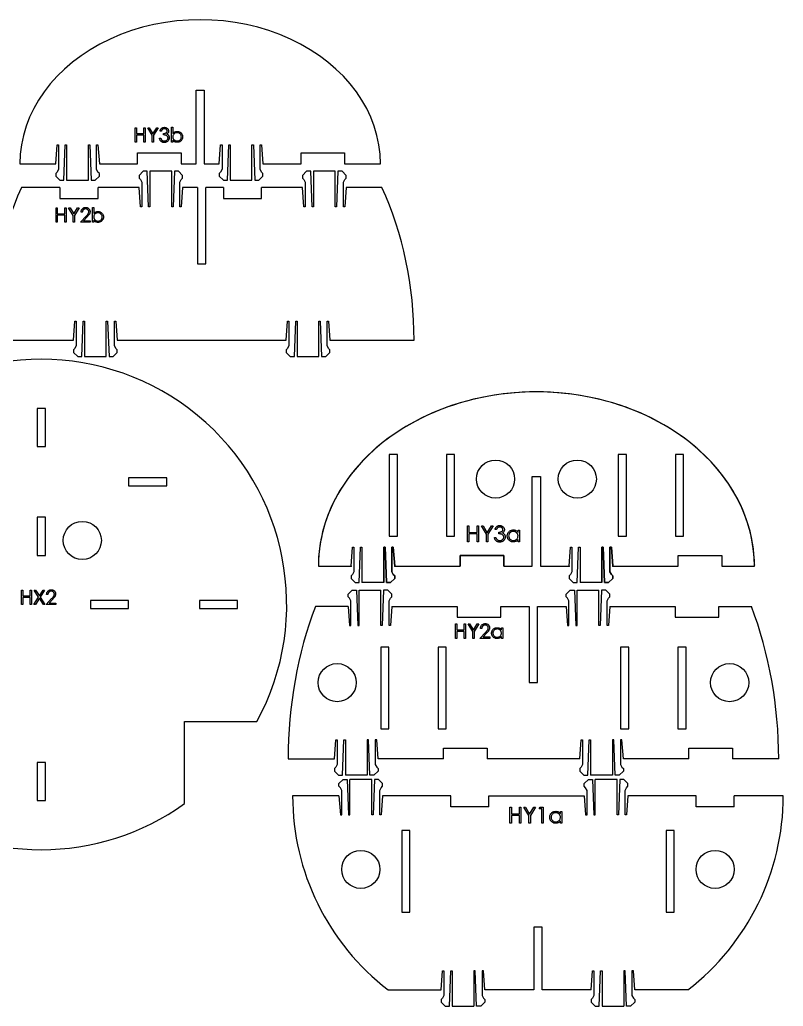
# Model space of a CAD drawing. Header units: millimetres. Extents: x 10 to 559, y -26 to 362.
# Drawn here: x 279.2 to 559.3, y -5.9 to 356.2 of the extents above; entities that cross this region are included whole.
import ezdxf

# ---------------------------------------------------------------- set-up
doc = ezdxf.new("R2010")
doc.units = ezdxf.units.MM
doc.header["$PDSIZE"] = -1
doc.linetypes.add('CENTERX2', pattern=[20.32, 12.7, -2.54, 2.54, -2.54])
doc.layers.add('graveren', color=5, linetype='Continuous')
doc.layers.add('snijden', color=1, linetype='Continuous')

msp = doc.modelspace()

# ---------------------------------------------------------------- linework, layer by layer
at = {"layer": 'graveren', "linetype": 'Continuous', "flags": 128}
for points in [[(321.49, 316.61), (321.96, 316.61), (321.96, 316.61), (321.96, 314.44), (321.96, 314.44), (324.68, 314.44), (324.68, 314.44), (324.68, 316.61), (324.68, 316.61), (325.15, 316.61), (325.15, 316.61), (325.15, 311.32), (325.15, 311.32), (324.68, 311.32), (324.68, 311.32), (324.68, 313.9), (324.68, 313.9), (321.96, 313.9), (321.96, 313.9), (321.96, 311.32), (321.96, 311.32), (321.49, 311.32), (321.49, 311.32), (321.49, 316.61)], [(326.1, 316.61), (326.64, 316.61), (326.64, 316.61), (328.03, 314.34), (328.03, 314.34), (329.42, 316.61), (329.42, 316.61), (329.97, 316.61), (329.97, 316.61), (328.27, 313.84), (328.27, 313.84), (328.27, 311.32), (328.27, 311.32), (327.8, 311.32), (327.8, 311.32), (327.8, 313.84), (327.8, 313.84), (326.1, 316.61)], [(331.12, 315.39), (330.65, 315.39), (330.65, 315.39), (330.69, 315.55), (330.74, 315.7), (330.8, 315.84), (330.86, 315.97), (330.94, 316.09), (331.02, 316.2), (331.12, 316.31), (331.22, 316.4), (331.33, 316.48), (331.44, 316.55), (331.56, 316.61), (331.68, 316.66), (331.81, 316.7), (331.94, 316.73), (332.08, 316.74), (332.22, 316.75), (332.22, 316.75), (332.43, 316.74), (332.63, 316.7), (332.82, 316.64), (333, 316.56), (333.18, 316.46), (333.33, 316.34), (333.46, 316.2), (333.57, 316.05), (333.65, 315.88), (333.72, 315.72), (333.75, 315.55), (333.77, 315.37), (333.77, 315.37), (333.76, 315.21), (333.73, 315.05), (333.68, 314.9), (333.61, 314.76), (333.52, 314.63), (333.42, 314.5), (333.29, 314.39), (333.15, 314.29), (333.15, 314.29), (333.31, 314.2), (333.47, 314.1), (333.6, 313.97), (333.72, 313.83), (333.72, 313.83), (333.8, 313.73), (333.86, 313.62), (333.91, 313.51), (333.96, 313.39), (333.99, 313.27), (334.02, 313.15), (334.03, 313.02), (334.04, 312.89), (334.04, 312.89), (334.02, 312.67), (333.98, 312.46), (333.9, 312.24), (333.8, 312.04), (333.66, 311.85), (333.51, 311.68), (333.34, 311.53), (333.14, 311.41), (332.92, 311.31), (332.7, 311.24), (332.46, 311.2), (332.21, 311.19), (332.21, 311.19), (332.04, 311.19), (331.87, 311.21), (331.72, 311.24), (331.57, 311.29), (331.43, 311.34), (331.29, 311.41), (331.17, 311.49), (331.05, 311.58), (330.94, 311.69), (330.84, 311.8), (330.74, 311.93), (330.66, 312.07), (330.59, 312.22), (330.53, 312.39), (330.48, 312.56), (330.44, 312.75), (330.44, 312.75), (330.92, 312.75), (330.92, 312.75), (330.95, 312.63), (331, 312.51), (331.04, 312.41), (331.09, 312.31), (331.15, 312.22), (331.2, 312.15), (331.27, 312.08), (331.33, 312.02), (331.33, 312.02), (331.42, 311.95), (331.52, 311.89), (331.62, 311.84), (331.73, 311.8), (331.84, 311.77), (331.96, 311.75), (332.08, 311.73), (332.22, 311.73), (332.22, 311.73), (332.36, 311.73), (332.5, 311.75), (332.64, 311.78), (332.76, 311.81), (332.88, 311.86), (332.99, 311.92), (333.1, 311.99), (333.19, 312.06), (333.28, 312.15), (333.35, 312.24), (333.42, 312.33), (333.47, 312.43), (333.51, 312.53), (333.54, 312.63), (333.56, 312.74), (333.56, 312.85), (333.56, 312.85), (333.55, 313), (333.52, 313.14), (333.46, 313.28), (333.38, 313.41), (333.28, 313.53), (333.16, 313.64), (333.03, 313.73), (332.89, 313.8), (332.81, 313.84), (332.71, 313.86), (332.61, 313.89), (332.49, 313.91), (332.37, 313.93), (332.24, 313.95), (332.09, 313.96), (331.93, 313.97), (331.93, 313.97), (331.93, 314.51), (331.93, 314.51), (332.13, 314.52), (332.32, 314.54), (332.49, 314.58), (332.66, 314.64), (332.82, 314.7), (332.95, 314.78), (333.06, 314.86), (333.14, 314.95), (333.21, 315.05), (333.25, 315.16), (333.28, 315.26), (333.29, 315.38), (333.29, 315.38), (333.29, 315.46), (333.27, 315.54), (333.25, 315.62), (333.22, 315.69), (333.17, 315.76), (333.12, 315.83), (333.06, 315.9), (332.99, 315.96), (332.91, 316.02), (332.83, 316.07), (332.74, 316.11), (332.65, 316.15), (332.55, 316.17), (332.45, 316.19), (332.34, 316.2), (332.23, 316.21), (332.23, 316.21), (332.05, 316.2), (331.88, 316.16), (331.72, 316.1), (331.58, 316.02), (331.51, 315.97), (331.45, 315.91), (331.39, 315.85), (331.33, 315.77), (331.27, 315.69), (331.22, 315.6), (331.17, 315.5), (331.12, 315.39)], [(334.85, 311.32), (334.85, 316.75), (334.85, 316.75), (335.33, 316.75), (335.33, 316.75), (335.33, 314.49), (335.33, 314.49), (335.49, 314.67), (335.66, 314.82), (335.85, 314.96), (336.04, 315.07), (336.24, 315.15), (336.45, 315.21), (336.67, 315.25), (336.9, 315.26), (336.9, 315.26), (337.11, 315.25), (337.31, 315.22), (337.5, 315.17), (337.68, 315.11), (337.85, 315.03), (338.02, 314.93), (338.18, 314.81), (338.33, 314.67), (338.47, 314.52), (338.59, 314.36), (338.69, 314.2), (338.77, 314.02), (338.84, 313.84), (338.88, 313.65), (338.91, 313.45), (338.92, 313.25), (338.92, 313.25), (338.91, 313.05), (338.88, 312.85), (338.84, 312.66), (338.77, 312.48), (338.69, 312.31), (338.59, 312.15), (338.46, 311.99), (338.33, 311.84), (338.17, 311.7), (338.01, 311.58), (337.84, 311.48), (337.67, 311.4), (337.48, 311.34), (337.29, 311.29), (337.09, 311.26), (336.89, 311.25), (336.89, 311.25), (336.65, 311.27), (336.43, 311.3), (336.22, 311.36), (336.02, 311.44), (335.83, 311.55), (335.65, 311.68), (335.48, 311.85), (335.33, 312.04), (335.33, 312.04), (335.33, 311.32), (335.33, 311.32), (334.85, 311.32)], [(336.88, 311.73), (337.09, 311.74), (337.29, 311.78), (337.48, 311.84), (337.67, 311.93), (337.84, 312.04), (337.99, 312.17), (338.12, 312.32), (338.23, 312.49), (338.33, 312.67), (338.39, 312.86), (338.43, 313.05), (338.45, 313.25), (338.45, 313.25), (338.43, 313.45), (338.39, 313.64), (338.33, 313.83), (338.23, 314.01), (338.12, 314.19), (337.98, 314.34), (337.83, 314.47), (337.66, 314.58), (337.48, 314.67), (337.29, 314.73), (337.09, 314.77), (336.89, 314.78), (336.89, 314.78), (336.69, 314.77), (336.49, 314.73), (336.29, 314.67), (336.1, 314.58), (335.93, 314.47), (335.77, 314.34), (335.64, 314.2), (335.53, 314.03), (335.44, 313.86), (335.38, 313.67), (335.34, 313.47), (335.33, 313.26), (335.33, 313.26), (335.33, 313.1), (335.35, 312.95), (335.39, 312.8), (335.44, 312.66), (335.5, 312.53), (335.58, 312.4), (335.67, 312.28), (335.78, 312.17), (335.89, 312.07), (336.01, 311.98), (336.14, 311.9), (336.28, 311.84), (336.42, 311.79), (336.57, 311.76), (336.72, 311.74), (336.88, 311.73)], [(292.48, 287.21), (292.95, 287.21), (292.95, 287.21), (292.95, 285.04), (292.95, 285.04), (295.67, 285.04), (295.67, 285.04), (295.67, 287.21), (295.67, 287.21), (296.14, 287.21), (296.14, 287.21), (296.14, 281.92), (296.14, 281.92), (295.67, 281.92), (295.67, 281.92), (295.67, 284.5), (295.67, 284.5), (292.95, 284.5), (292.95, 284.5), (292.95, 281.92), (292.95, 281.92), (292.48, 281.92), (292.48, 281.92), (292.48, 287.21)], [(297.09, 287.21), (297.63, 287.21), (297.63, 287.21), (299.02, 284.94), (299.02, 284.94), (300.41, 287.21), (300.41, 287.21), (300.96, 287.21), (300.96, 287.21), (299.26, 284.43), (299.26, 284.43), (299.26, 281.92), (299.26, 281.92), (298.79, 281.92), (298.79, 281.92), (298.79, 284.43), (298.79, 284.43), (297.09, 287.21)], [(302.11, 285.58), (301.64, 285.58), (301.64, 285.58), (301.65, 285.77), (301.68, 285.95), (301.72, 286.12), (301.77, 286.28), (301.85, 286.44), (301.93, 286.58), (302.03, 286.72), (302.15, 286.85), (302.27, 286.97), (302.41, 287.07), (302.55, 287.15), (302.7, 287.22), (302.85, 287.28), (303.01, 287.31), (303.18, 287.34), (303.36, 287.35), (303.36, 287.35), (303.54, 287.34), (303.7, 287.32), (303.86, 287.28), (304.01, 287.23), (304.15, 287.16), (304.28, 287.08), (304.4, 286.99), (304.52, 286.88), (304.62, 286.76), (304.71, 286.63), (304.79, 286.5), (304.85, 286.37), (304.9, 286.23), (304.93, 286.08), (304.95, 285.93), (304.96, 285.77), (304.96, 285.77), (304.95, 285.55), (304.9, 285.34), (304.84, 285.13), (304.74, 284.93), (304.68, 284.83), (304.6, 284.72), (304.52, 284.6), (304.42, 284.47), (304.3, 284.34), (304.18, 284.19), (304.04, 284.04), (303.89, 283.87), (303.89, 283.87), (302.57, 282.46), (302.57, 282.46), (305.03, 282.46), (305.03, 282.46), (305.03, 281.92), (305.03, 281.92), (301.43, 281.92), (301.43, 281.92), (303.48, 284.11), (303.48, 284.11), (303.63, 284.26), (303.77, 284.41), (303.89, 284.55), (304, 284.67), (304.09, 284.79), (304.18, 284.89), (304.24, 284.99), (304.3, 285.07), (304.38, 285.23), (304.44, 285.39), (304.47, 285.56), (304.49, 285.73), (304.49, 285.73), (304.48, 285.84), (304.46, 285.94), (304.44, 286.04), (304.4, 286.14), (304.35, 286.23), (304.3, 286.32), (304.23, 286.4), (304.15, 286.49), (304.07, 286.56), (303.98, 286.62), (303.88, 286.68), (303.78, 286.72), (303.68, 286.76), (303.57, 286.78), (303.46, 286.8), (303.34, 286.8), (303.34, 286.8), (303.21, 286.8), (303.09, 286.78), (302.98, 286.76), (302.87, 286.72), (302.77, 286.68), (302.67, 286.62), (302.58, 286.56), (302.49, 286.48), (302.41, 286.4), (302.34, 286.31), (302.28, 286.2), (302.23, 286.1), (302.19, 285.98), (302.15, 285.85), (302.13, 285.72), (302.11, 285.58)], [(305.84, 281.92), (305.84, 287.35), (305.84, 287.35), (306.32, 287.35), (306.32, 287.35), (306.32, 285.08), (306.32, 285.08), (306.48, 285.26), (306.65, 285.42), (306.84, 285.55), (307.03, 285.66), (307.23, 285.74), (307.44, 285.8), (307.66, 285.84), (307.89, 285.85), (307.89, 285.85), (308.1, 285.84), (308.3, 285.82), (308.49, 285.77), (308.67, 285.71), (308.84, 285.62), (309.01, 285.52), (309.17, 285.4), (309.32, 285.27), (309.46, 285.12), (309.58, 284.96), (309.68, 284.79), (309.77, 284.62), (309.83, 284.44), (309.88, 284.25), (309.9, 284.05), (309.91, 283.84), (309.91, 283.84), (309.9, 283.64), (309.88, 283.45), (309.83, 283.26), (309.76, 283.08), (309.68, 282.91), (309.58, 282.74), (309.46, 282.58), (309.32, 282.43), (309.16, 282.3), (309, 282.18), (308.83, 282.08), (308.66, 282), (308.48, 281.93), (308.28, 281.89), (308.09, 281.86), (307.88, 281.85), (307.88, 281.85), (307.64, 281.86), (307.42, 281.9), (307.21, 281.96), (307.01, 282.04), (306.82, 282.15), (306.64, 282.28), (306.47, 282.44), (306.32, 282.63), (306.32, 282.63), (306.32, 281.92), (306.32, 281.92), (305.84, 281.92)], [(307.88, 282.32), (308.08, 282.34), (308.28, 282.37), (308.47, 282.44), (308.66, 282.52), (308.83, 282.63), (308.98, 282.76), (309.11, 282.91), (309.23, 283.08), (309.32, 283.27), (309.38, 283.45), (309.42, 283.65), (309.44, 283.84), (309.44, 283.84), (309.42, 284.04), (309.38, 284.24), (309.32, 284.42), (309.22, 284.61), (309.11, 284.78), (308.97, 284.93), (308.82, 285.06), (308.65, 285.18), (308.47, 285.26), (308.28, 285.33), (308.08, 285.37), (307.88, 285.38), (307.88, 285.38), (307.68, 285.37), (307.48, 285.33), (307.28, 285.26), (307.09, 285.18), (306.92, 285.07), (306.76, 284.94), (306.63, 284.79), (306.52, 284.63), (306.43, 284.45), (306.37, 284.27), (306.33, 284.07), (306.32, 283.86), (306.32, 283.86), (306.32, 283.7), (306.35, 283.54), (306.38, 283.4), (306.43, 283.26), (306.49, 283.12), (306.57, 283), (306.66, 282.88), (306.77, 282.76), (306.88, 282.66), (307, 282.57), (307.13, 282.5), (307.27, 282.44), (307.41, 282.39), (307.56, 282.35), (307.71, 282.33), (307.88, 282.32)], [(443.47, 170.45), (443.99, 170.45), (443.99, 170.45), (443.99, 168.06), (443.99, 168.06), (446.98, 168.06), (446.98, 168.06), (446.98, 170.45), (446.98, 170.45), (447.5, 170.45), (447.5, 170.45), (447.5, 164.63), (447.5, 164.63), (446.98, 164.63), (446.98, 164.63), (446.98, 167.47), (446.98, 167.47), (443.99, 167.47), (443.99, 167.47), (443.99, 164.63), (443.99, 164.63), (443.47, 164.63), (443.47, 164.63), (443.47, 170.45)], [(448.54, 170.45), (449.14, 170.45), (449.14, 170.45), (450.67, 167.95), (450.67, 167.95), (452.2, 170.45), (452.2, 170.45), (452.8, 170.45), (452.8, 170.45), (450.93, 167.4), (450.93, 167.4), (450.93, 164.63), (450.93, 164.63), (450.41, 164.63), (450.41, 164.63), (450.41, 167.4), (450.41, 167.4), (448.54, 170.45)], [(454.07, 169.11), (453.54, 169.11), (453.54, 169.11), (453.59, 169.28), (453.64, 169.45), (453.71, 169.6), (453.78, 169.74), (453.87, 169.88), (453.96, 170), (454.06, 170.11), (454.17, 170.21), (454.29, 170.31), (454.42, 170.38), (454.55, 170.45), (454.68, 170.5), (454.82, 170.55), (454.97, 170.58), (455.12, 170.6), (455.28, 170.6), (455.28, 170.6), (455.5, 170.59), (455.72, 170.55), (455.93, 170.48), (456.14, 170.39), (456.33, 170.28), (456.49, 170.15), (456.64, 170), (456.76, 169.83), (456.85, 169.65), (456.92, 169.47), (456.96, 169.28), (456.98, 169.09), (456.98, 169.09), (456.97, 168.91), (456.93, 168.73), (456.88, 168.57), (456.81, 168.41), (456.71, 168.27), (456.59, 168.13), (456.46, 168.01), (456.3, 167.89), (456.3, 167.89), (456.48, 167.8), (456.65, 167.68), (456.79, 167.55), (456.93, 167.4), (456.93, 167.4), (457.01, 167.28), (457.08, 167.16), (457.14, 167.03), (457.19, 166.91), (457.23, 166.77), (457.25, 166.64), (457.27, 166.5), (457.27, 166.36), (457.27, 166.36), (457.26, 166.12), (457.21, 165.88), (457.12, 165.65), (457.01, 165.42), (456.86, 165.21), (456.7, 165.02), (456.5, 164.86), (456.29, 164.73), (456.05, 164.62), (455.8, 164.54), (455.54, 164.5), (455.26, 164.48), (455.26, 164.48), (455.07, 164.49), (454.89, 164.51), (454.72, 164.54), (454.56, 164.59), (454.4, 164.65), (454.26, 164.73), (454.12, 164.82), (453.99, 164.92), (453.86, 165.03), (453.75, 165.16), (453.65, 165.3), (453.56, 165.46), (453.49, 165.62), (453.42, 165.8), (453.36, 165.99), (453.32, 166.2), (453.32, 166.2), (453.84, 166.2), (453.84, 166.2), (453.88, 166.06), (453.93, 165.94), (453.98, 165.82), (454.03, 165.72), (454.09, 165.62), (454.16, 165.54), (454.23, 165.46), (454.3, 165.39), (454.3, 165.39), (454.4, 165.32), (454.5, 165.26), (454.61, 165.2), (454.73, 165.16), (454.86, 165.12), (454.99, 165.1), (455.13, 165.08), (455.27, 165.08), (455.27, 165.08), (455.43, 165.09), (455.59, 165.1), (455.74, 165.13), (455.87, 165.17), (456, 165.22), (456.13, 165.29), (456.24, 165.36), (456.34, 165.45), (456.44, 165.54), (456.52, 165.64), (456.59, 165.74), (456.65, 165.85), (456.69, 165.96), (456.73, 166.07), (456.75, 166.19), (456.75, 166.31), (456.75, 166.31), (456.74, 166.47), (456.7, 166.63), (456.64, 166.78), (456.55, 166.93), (456.44, 167.06), (456.31, 167.18), (456.17, 167.28), (456.01, 167.36), (455.92, 167.4), (455.82, 167.43), (455.7, 167.45), (455.58, 167.48), (455.44, 167.5), (455.29, 167.52), (455.13, 167.53), (454.96, 167.54), (454.96, 167.54), (454.96, 168.14), (454.96, 168.14), (455.18, 168.15), (455.38, 168.17), (455.58, 168.22), (455.76, 168.28), (455.93, 168.35), (456.08, 168.43), (456.19, 168.52), (456.29, 168.63), (456.36, 168.74), (456.41, 168.85), (456.44, 168.97), (456.45, 169.09), (456.45, 169.09), (456.45, 169.18), (456.43, 169.27), (456.41, 169.36), (456.37, 169.44), (456.32, 169.52), (456.27, 169.59), (456.2, 169.66), (456.12, 169.73), (456.04, 169.8), (455.94, 169.85), (455.85, 169.9), (455.75, 169.94), (455.64, 169.97), (455.53, 169.99), (455.41, 170), (455.28, 170), (455.28, 170), (455.08, 169.99), (454.9, 169.95), (454.73, 169.89), (454.57, 169.8), (454.5, 169.74), (454.43, 169.68), (454.36, 169.61), (454.3, 169.53), (454.23, 169.43), (454.17, 169.34), (454.12, 169.23), (454.07, 169.11)], [(462.5, 168.89), (462.5, 164.63), (462.5, 164.63), (461.98, 164.63), (461.98, 164.63), (461.98, 165.37), (461.98, 165.37), (461.79, 165.17), (461.6, 165), (461.4, 164.86), (461.19, 164.75), (460.97, 164.67), (460.74, 164.61), (460.49, 164.57), (460.24, 164.56), (460.24, 164.56), (460.01, 164.57), (459.8, 164.6), (459.59, 164.65), (459.39, 164.72), (459.2, 164.81), (459.01, 164.92), (458.84, 165.05), (458.67, 165.2), (458.52, 165.37), (458.39, 165.54), (458.27, 165.72), (458.18, 165.92), (458.11, 166.12), (458.06, 166.33), (458.03, 166.54), (458.02, 166.77), (458.02, 166.77), (458.03, 166.99), (458.06, 167.21), (458.11, 167.41), (458.18, 167.61), (458.28, 167.8), (458.39, 167.98), (458.52, 168.15), (458.68, 168.32), (458.84, 168.47), (459.02, 168.6), (459.21, 168.71), (459.4, 168.8), (459.6, 168.87), (459.81, 168.92), (460.03, 168.95), (460.25, 168.96), (460.25, 168.96), (460.51, 168.95), (460.76, 168.91), (461, 168.84), (461.22, 168.75), (461.43, 168.64), (461.62, 168.49), (461.81, 168.31), (461.98, 168.1), (461.98, 168.1), (461.98, 168.89), (461.98, 168.89), (462.5, 168.89)], [(460.26, 168.44), (460.03, 168.42), (459.81, 168.38), (459.6, 168.31), (459.4, 168.22), (459.22, 168.1), (459.05, 167.95), (458.9, 167.79), (458.77, 167.6), (458.67, 167.4), (458.6, 167.19), (458.56, 166.98), (458.54, 166.76), (458.54, 166.76), (458.56, 166.55), (458.6, 166.34), (458.67, 166.13), (458.78, 165.92), (458.91, 165.74), (459.05, 165.57), (459.22, 165.42), (459.41, 165.3), (459.61, 165.2), (459.82, 165.14), (460.03, 165.09), (460.26, 165.08), (460.26, 165.08), (460.48, 165.09), (460.7, 165.13), (460.92, 165.2), (461.12, 165.3), (461.32, 165.42), (461.49, 165.56), (461.63, 165.72), (461.75, 165.9), (461.85, 166.09), (461.92, 166.3), (461.96, 166.52), (461.98, 166.75), (461.98, 166.75), (461.97, 166.93), (461.94, 167.09), (461.91, 167.26), (461.85, 167.41), (461.78, 167.56), (461.7, 167.7), (461.6, 167.83), (461.48, 167.95), (461.35, 168.07), (461.22, 168.17), (461.08, 168.25), (460.93, 168.32), (460.77, 168.37), (460.61, 168.41), (460.44, 168.43), (460.26, 168.44)], [(279.79, 146.88), (280.26, 146.88), (280.26, 146.88), (280.26, 144.71), (280.26, 144.71), (282.98, 144.71), (282.98, 144.71), (282.98, 146.88), (282.98, 146.88), (283.45, 146.88), (283.45, 146.88), (283.45, 141.59), (283.45, 141.59), (282.98, 141.59), (282.98, 141.59), (282.98, 144.16), (282.98, 144.16), (280.26, 144.16), (280.26, 144.16), (280.26, 141.59), (280.26, 141.59), (279.79, 141.59), (279.79, 141.59), (279.79, 146.88)], [(284.44, 146.88), (284.98, 146.88), (284.98, 146.88), (286.37, 144.71), (286.37, 144.71), (287.75, 146.88), (287.75, 146.88), (288.3, 146.88), (288.3, 146.88), (286.64, 144.29), (286.64, 144.29), (288.37, 141.59), (288.37, 141.59), (287.82, 141.59), (287.82, 141.59), (286.37, 143.86), (286.37, 143.86), (284.92, 141.59), (284.92, 141.59), (284.37, 141.59), (284.37, 141.59), (286.1, 144.29), (286.1, 144.29), (284.44, 146.88)], [(289.49, 145.25), (289.01, 145.25), (289.01, 145.25), (289.03, 145.44), (289.06, 145.62), (289.1, 145.79), (289.15, 145.95), (289.22, 146.11), (289.31, 146.25), (289.41, 146.39), (289.53, 146.52), (289.65, 146.63), (289.79, 146.74), (289.93, 146.82), (290.08, 146.89), (290.23, 146.94), (290.39, 146.98), (290.56, 147.01), (290.74, 147.01), (290.74, 147.01), (290.91, 147.01), (291.08, 146.98), (291.24, 146.95), (291.39, 146.9), (291.53, 146.83), (291.66, 146.75), (291.78, 146.66), (291.9, 146.55), (292, 146.43), (292.09, 146.3), (292.17, 146.17), (292.23, 146.04), (292.28, 145.89), (292.31, 145.75), (292.33, 145.6), (292.34, 145.44), (292.34, 145.44), (292.33, 145.22), (292.28, 145.01), (292.22, 144.8), (292.12, 144.6), (292.06, 144.5), (291.98, 144.39), (291.9, 144.27), (291.8, 144.14), (291.68, 144), (291.56, 143.86), (291.42, 143.71), (291.27, 143.54), (291.27, 143.54), (289.94, 142.13), (289.94, 142.13), (292.41, 142.13), (292.41, 142.13), (292.41, 141.59), (292.41, 141.59), (288.81, 141.59), (288.81, 141.59), (290.86, 143.78), (290.86, 143.78), (291.01, 143.93), (291.15, 144.08), (291.27, 144.22), (291.38, 144.34), (291.47, 144.46), (291.55, 144.56), (291.62, 144.65), (291.68, 144.74), (291.76, 144.9), (291.82, 145.06), (291.85, 145.23), (291.86, 145.4), (291.86, 145.4), (291.86, 145.51), (291.84, 145.61), (291.82, 145.71), (291.78, 145.81), (291.73, 145.9), (291.68, 145.99), (291.61, 146.07), (291.53, 146.15), (291.45, 146.23), (291.36, 146.29), (291.26, 146.35), (291.16, 146.39), (291.06, 146.43), (290.95, 146.45), (290.83, 146.47), (290.72, 146.47), (290.72, 146.47), (290.59, 146.47), (290.47, 146.45), (290.36, 146.43), (290.25, 146.39), (290.15, 146.35), (290.05, 146.29), (289.96, 146.23), (289.87, 146.15), (289.79, 146.07), (289.72, 145.97), (289.66, 145.87), (289.61, 145.77), (289.57, 145.65), (289.53, 145.52), (289.51, 145.39), (289.49, 145.25)], [(439.06, 134.44), (439.53, 134.44), (439.53, 134.44), (439.53, 132.27), (439.53, 132.27), (442.25, 132.27), (442.25, 132.27), (442.25, 134.44), (442.25, 134.44), (442.72, 134.44), (442.72, 134.44), (442.72, 129.14), (442.72, 129.14), (442.25, 129.14), (442.25, 129.14), (442.25, 131.72), (442.25, 131.72), (439.53, 131.72), (439.53, 131.72), (439.53, 129.14), (439.53, 129.14), (439.06, 129.14), (439.06, 129.14), (439.06, 134.44)], [(443.67, 134.44), (444.21, 134.44), (444.21, 134.44), (445.6, 132.16), (445.6, 132.16), (446.99, 134.44), (446.99, 134.44), (447.54, 134.44), (447.54, 134.44), (445.84, 131.66), (445.84, 131.66), (445.84, 129.14), (445.84, 129.14), (445.37, 129.14), (445.37, 129.14), (445.37, 131.66), (445.37, 131.66), (443.67, 134.44)], [(448.69, 132.81), (448.22, 132.81), (448.22, 132.81), (448.23, 133), (448.26, 133.18), (448.3, 133.35), (448.35, 133.51), (448.43, 133.66), (448.51, 133.81), (448.61, 133.95), (448.73, 134.08), (448.85, 134.19), (448.99, 134.29), (449.13, 134.38), (449.28, 134.45), (449.43, 134.5), (449.59, 134.54), (449.76, 134.56), (449.94, 134.57), (449.94, 134.57), (450.11, 134.56), (450.28, 134.54), (450.44, 134.51), (450.59, 134.46), (450.73, 134.39), (450.86, 134.31), (450.98, 134.21), (451.1, 134.1), (451.2, 133.98), (451.29, 133.86), (451.37, 133.73), (451.43, 133.59), (451.48, 133.45), (451.51, 133.31), (451.53, 133.16), (451.54, 133), (451.54, 133), (451.53, 132.78), (451.48, 132.57), (451.42, 132.36), (451.32, 132.16), (451.26, 132.06), (451.18, 131.95), (451.1, 131.83), (451, 131.7), (450.88, 131.56), (450.76, 131.42), (450.62, 131.26), (450.47, 131.1), (450.47, 131.1), (449.14, 129.69), (449.14, 129.69), (451.61, 129.69), (451.61, 129.69), (451.61, 129.14), (451.61, 129.14), (448.01, 129.14), (448.01, 129.14), (450.06, 131.33), (450.06, 131.33), (450.21, 131.49), (450.35, 131.64), (450.47, 131.77), (450.58, 131.9), (450.67, 132.01), (450.76, 132.12), (450.82, 132.21), (450.88, 132.3), (450.96, 132.46), (451.02, 132.62), (451.05, 132.78), (451.06, 132.96), (451.06, 132.96), (451.06, 133.06), (451.04, 133.17), (451.02, 133.27), (450.98, 133.36), (450.93, 133.46), (450.88, 133.55), (450.81, 133.63), (450.73, 133.71), (450.65, 133.79), (450.56, 133.85), (450.46, 133.91), (450.36, 133.95), (450.26, 133.98), (450.15, 134.01), (450.04, 134.02), (449.92, 134.03), (449.92, 134.03), (449.79, 134.02), (449.67, 134.01), (449.56, 133.98), (449.45, 133.95), (449.35, 133.9), (449.25, 133.85), (449.16, 133.78), (449.07, 133.71), (448.99, 133.62), (448.92, 133.53), (448.86, 133.43), (448.81, 133.32), (448.77, 133.21), (448.73, 133.08), (448.71, 132.95), (448.69, 132.81)], [(456.36, 133.01), (456.36, 129.14), (456.36, 129.14), (455.88, 129.14), (455.88, 129.14), (455.88, 129.81), (455.88, 129.81), (455.72, 129.64), (455.54, 129.48), (455.36, 129.36), (455.17, 129.25), (454.96, 129.18), (454.75, 129.12), (454.53, 129.09), (454.3, 129.08), (454.3, 129.08), (454.1, 129.09), (453.9, 129.11), (453.71, 129.16), (453.53, 129.22), (453.35, 129.31), (453.19, 129.41), (453.03, 129.53), (452.88, 129.66), (452.74, 129.81), (452.62, 129.97), (452.52, 130.14), (452.43, 130.31), (452.37, 130.5), (452.32, 130.69), (452.3, 130.88), (452.29, 131.09), (452.29, 131.09), (452.3, 131.29), (452.32, 131.49), (452.37, 131.67), (452.44, 131.85), (452.52, 132.02), (452.62, 132.19), (452.74, 132.35), (452.88, 132.5), (453.03, 132.63), (453.2, 132.75), (453.36, 132.85), (453.54, 132.93), (453.72, 133), (453.91, 133.04), (454.11, 133.07), (454.32, 133.08), (454.32, 133.08), (454.55, 133.07), (454.78, 133.03), (454.99, 132.97), (455.19, 132.89), (455.38, 132.78), (455.56, 132.65), (455.73, 132.49), (455.88, 132.3), (455.88, 132.3), (455.88, 133.01), (455.88, 133.01), (456.36, 133.01)], [(454.32, 132.6), (454.12, 132.59), (453.92, 132.55), (453.73, 132.49), (453.54, 132.41), (453.37, 132.3), (453.22, 132.17), (453.09, 132.02), (452.97, 131.85), (452.88, 131.66), (452.81, 131.47), (452.77, 131.28), (452.76, 131.08), (452.76, 131.08), (452.77, 130.89), (452.81, 130.69), (452.88, 130.5), (452.97, 130.32), (453.09, 130.15), (453.22, 130), (453.38, 129.87), (453.55, 129.75), (453.73, 129.67), (453.92, 129.6), (454.12, 129.56), (454.32, 129.55), (454.32, 129.55), (454.52, 129.56), (454.72, 129.6), (454.92, 129.66), (455.11, 129.75), (455.28, 129.86), (455.44, 129.99), (455.57, 130.13), (455.68, 130.3), (455.77, 130.47), (455.83, 130.66), (455.87, 130.86), (455.88, 131.07), (455.88, 131.07), (455.87, 131.23), (455.85, 131.38), (455.82, 131.53), (455.77, 131.67), (455.71, 131.8), (455.63, 131.93), (455.54, 132.05), (455.43, 132.16), (455.32, 132.27), (455.19, 132.36), (455.06, 132.43), (454.93, 132.49), (454.79, 132.54), (454.64, 132.58), (454.48, 132.6), (454.32, 132.6)], [(459.03, 67.16), (459.56, 67.16), (459.56, 67.16), (459.56, 64.77), (459.56, 64.77), (462.54, 64.77), (462.54, 64.77), (462.54, 67.16), (462.54, 67.16), (463.06, 67.16), (463.06, 67.16), (463.06, 61.34), (463.06, 61.34), (462.54, 61.34), (462.54, 61.34), (462.54, 64.18), (462.54, 64.18), (459.56, 64.18), (459.56, 64.18), (459.56, 61.34), (459.56, 61.34), (459.03, 61.34), (459.03, 61.34), (459.03, 67.16)], [(464.11, 67.16), (464.71, 67.16), (464.71, 67.16), (466.24, 64.66), (466.24, 64.66), (467.76, 67.16), (467.76, 67.16), (468.36, 67.16), (468.36, 67.16), (466.5, 64.11), (466.5, 64.11), (466.5, 61.34), (466.5, 61.34), (465.97, 61.34), (465.97, 61.34), (465.97, 64.11), (465.97, 64.11), (464.11, 67.16)], [(470.12, 67.16), (471.2, 67.16), (471.2, 67.16), (471.2, 61.34), (471.2, 61.34), (470.67, 61.34), (470.67, 61.34), (470.67, 66.56), (470.67, 66.56), (469.78, 66.56), (469.78, 66.56), (470.12, 67.16)], [(478.06, 65.59), (478.06, 61.34), (478.06, 61.34), (477.54, 61.34), (477.54, 61.34), (477.54, 62.08), (477.54, 62.08), (477.36, 61.88), (477.17, 61.71), (476.97, 61.57), (476.75, 61.46), (476.53, 61.38), (476.3, 61.32), (476.06, 61.28), (475.8, 61.27), (475.8, 61.27), (475.58, 61.28), (475.36, 61.31), (475.15, 61.36), (474.95, 61.43), (474.76, 61.52), (474.58, 61.63), (474.4, 61.76), (474.23, 61.91), (474.08, 62.08), (473.95, 62.25), (473.84, 62.43), (473.75, 62.63), (473.68, 62.83), (473.63, 63.04), (473.6, 63.25), (473.59, 63.48), (473.59, 63.48), (473.6, 63.7), (473.63, 63.92), (473.68, 64.12), (473.75, 64.32), (473.84, 64.51), (473.95, 64.69), (474.09, 64.86), (474.24, 65.03), (474.41, 65.18), (474.59, 65.31), (474.77, 65.42), (474.96, 65.51), (475.17, 65.58), (475.38, 65.63), (475.59, 65.66), (475.82, 65.67), (475.82, 65.67), (476.08, 65.66), (476.33, 65.62), (476.56, 65.55), (476.78, 65.46), (476.99, 65.34), (477.19, 65.2), (477.37, 65.02), (477.54, 64.81), (477.54, 64.81), (477.54, 65.59), (477.54, 65.59), (478.06, 65.59)], [(475.83, 65.15), (475.6, 65.13), (475.38, 65.09), (475.17, 65.02), (474.97, 64.93), (474.78, 64.81), (474.61, 64.66), (474.47, 64.5), (474.34, 64.31), (474.24, 64.11), (474.17, 63.9), (474.12, 63.69), (474.11, 63.47), (474.11, 63.47), (474.12, 63.26), (474.17, 63.04), (474.24, 62.84), (474.34, 62.63), (474.47, 62.45), (474.62, 62.28), (474.79, 62.13), (474.97, 62.01), (475.17, 61.91), (475.38, 61.84), (475.6, 61.8), (475.82, 61.79), (475.82, 61.79), (476.05, 61.8), (476.27, 61.84), (476.48, 61.91), (476.69, 62.01), (476.88, 62.13), (477.05, 62.27), (477.2, 62.43), (477.32, 62.61), (477.42, 62.8), (477.49, 63.01), (477.53, 63.23), (477.54, 63.46), (477.54, 63.46), (477.53, 63.63), (477.51, 63.8), (477.47, 63.97), (477.42, 64.12), (477.35, 64.27), (477.26, 64.41), (477.16, 64.54), (477.04, 64.66), (476.92, 64.78), (476.78, 64.88), (476.64, 64.96), (476.49, 65.03), (476.34, 65.08), (476.17, 65.12), (476, 65.14), (475.83, 65.15)]]:
    msp.add_lwpolyline(points, dxfattribs=at)
at = {"layer": 'snijden', "linetype": 'Continuous', "lineweight": 25}
for p, q in [((343.87, 330.34), (346.87, 330.34)), ((343.87, 303.34), (343.87, 330.34)), ((346.87, 330.34), (346.87, 303.34)), ((292.37, 303.34), (292.87, 310.34)), ((292.87, 310.34), (293.37, 310.34)), ((293.37, 310.34), (293.37, 301.34)), ((295.37, 297.34), (295.87, 310.34)), ((295.87, 310.34), (296.37, 310.34)), ((296.37, 310.34), (296.37, 297.34)), ((304.37, 310.34), (304.87, 310.34)), ((304.37, 297.34), (304.37, 310.34)), ((304.87, 310.34), (305.37, 297.34)), ((307.37, 310.34), (307.87, 310.34)), ((307.37, 301.34), (307.37, 310.34)), ((307.87, 310.34), (308.37, 303.34)), ((352.37, 303.34), (352.87, 310.34)), ((352.87, 310.34), (353.37, 310.34)), ((353.37, 310.34), (353.37, 301.34)), ((355.37, 297.34), (355.87, 310.34)), ((355.87, 310.34), (356.37, 310.34)), ((356.37, 310.34), (356.37, 297.34)), ((364.37, 310.34), (364.87, 310.34)), ((364.37, 297.34), (364.37, 310.34)), ((364.87, 310.34), (365.37, 297.34)), ((367.37, 310.34), (367.87, 310.34)), ((367.37, 301.34), (367.37, 310.34)), ((367.87, 310.34), (368.37, 303.34)), ((322.37, 307.34), (338.37, 307.34)), ((322.37, 303.34), (322.37, 307.34)), ((338.37, 307.34), (338.37, 303.34)), ((382.37, 307.34), (398.37, 307.34)), ((382.37, 303.34), (382.37, 307.34)), ((398.37, 307.34), (398.37, 303.34)), ((279.22, 303.34), (292.37, 303.34)), ((293.37, 301.34), (292.87, 300.34)), ((307.87, 300.34), (307.37, 301.34)), ((308.37, 303.34), (322.37, 303.34)), ((324.42, 300.61), (322.92, 299.11)), ((325.92, 300.61), (324.42, 300.61)), ((326.42, 287.61), (325.92, 300.61)), ((326.92, 300.61), (326.92, 287.61)), ((334.92, 300.61), (326.92, 300.61)), ((334.92, 287.61), (334.92, 300.61)), ((335.92, 300.61), (335.42, 287.61)), ((337.42, 300.61), (335.92, 300.61)), ((338.92, 299.11), (337.42, 300.61)), ((338.37, 303.34), (343.87, 303.34)), ((346.87, 303.34), (352.37, 303.34)), ((353.37, 301.34), (352.87, 300.34)), ((367.87, 300.34), (367.37, 301.34)), ((368.37, 303.34), (382.37, 303.34)), ((384.42, 300.61), (382.92, 299.11)), ((385.92, 300.61), (384.42, 300.61)), ((386.42, 287.61), (385.92, 300.61)), ((386.92, 300.61), (386.92, 287.61)), ((394.92, 300.61), (386.92, 300.61)), ((394.92, 287.61), (394.92, 300.61)), ((395.92, 300.61), (395.42, 287.61)), ((397.42, 300.61), (395.92, 300.61)), ((398.92, 299.11), (397.42, 300.61)), ((398.37, 303.34), (411.52, 303.34)), ((292.87, 300.34), (292.37, 299.84)), ((292.37, 299.84), (292.37, 298.84)), ((292.37, 298.84), (293.87, 297.34)), ((293.87, 297.34), (295.37, 297.34)), ((296.37, 297.34), (304.37, 297.34)), ((305.37, 297.34), (306.87, 297.34)), ((306.87, 297.34), (308.37, 298.84)), ((308.37, 299.84), (307.87, 300.34)), ((308.37, 298.84), (308.37, 299.84)), ((322.92, 299.11), (322.92, 298.11)), ((322.92, 298.11), (323.42, 297.61)), ((323.42, 297.61), (323.92, 296.61)), ((337.92, 296.61), (338.42, 297.61)), ((338.42, 297.61), (338.92, 298.11)), ((338.92, 298.11), (338.92, 299.11)), ((352.87, 300.34), (352.37, 299.84)), ((352.37, 299.84), (352.37, 298.84)), ((352.37, 298.84), (353.87, 297.34)), ((353.87, 297.34), (355.37, 297.34)), ((356.37, 297.34), (364.37, 297.34)), ((365.37, 297.34), (366.87, 297.34)), ((366.87, 297.34), (368.37, 298.84)), ((368.37, 299.84), (367.87, 300.34)), ((368.37, 298.84), (368.37, 299.84)), ((382.92, 299.11), (382.92, 298.11)), ((382.92, 298.11), (383.42, 297.61)), ((383.42, 297.61), (383.92, 296.61)), ((397.92, 296.61), (398.42, 297.61)), ((398.42, 297.61), (398.92, 298.11)), ((398.92, 298.11), (398.92, 299.11)), ((293.92, 294.61), (279.77, 294.61)), ((293.92, 294.61), (293.92, 290.61)), ((307.92, 290.61), (307.92, 294.61)), ((322.92, 294.61), (307.92, 294.61)), ((323.42, 287.61), (322.92, 294.61)), ((323.92, 296.61), (323.92, 287.61)), ((337.92, 287.61), (337.92, 296.61)), ((338.92, 294.61), (338.42, 287.61)), ((344.42, 294.61), (338.92, 294.61)), ((344.42, 294.61), (344.42, 266.61)), ((347.42, 266.61), (347.42, 294.61)), ((353.92, 294.61), (347.42, 294.61)), ((353.92, 294.61), (353.92, 290.61)), ((367.92, 290.61), (367.92, 294.61)), ((382.92, 294.61), (367.92, 294.61)), ((383.42, 287.61), (382.92, 294.61)), ((383.92, 296.61), (383.92, 287.61)), ((397.92, 287.61), (397.92, 296.61)), ((398.92, 294.61), (398.42, 287.61)), ((412.06, 294.61), (398.92, 294.61)), ((293.92, 290.61), (307.92, 290.61)), ((353.92, 290.61), (367.92, 290.61)), ((323.92, 287.61), (323.42, 287.61)), ((326.92, 287.61), (326.42, 287.61)), ((335.42, 287.61), (334.92, 287.61)), ((338.42, 287.61), (337.92, 287.61)), ((383.92, 287.61), (383.42, 287.61)), ((386.92, 287.61), (386.42, 287.61)), ((395.42, 287.61), (394.92, 287.61)), ((398.42, 287.61), (397.92, 287.61)), ((344.42, 266.61), (347.42, 266.61)), ((298.92, 238.61), (299.42, 245.61)), ((299.42, 245.61), (299.92, 245.61)), ((299.92, 245.61), (299.92, 236.61)), ((301.92, 232.61), (302.42, 245.61)), ((302.42, 245.61), (302.92, 245.61)), ((302.92, 245.61), (302.92, 232.61)), ((310.92, 245.61), (311.42, 245.61)), ((310.92, 232.61), (310.92, 245.61)), ((311.42, 245.61), (311.92, 232.61)), ((313.92, 245.61), (314.42, 245.61)), ((313.92, 236.61), (313.92, 245.61)), ((314.42, 245.61), (314.92, 238.61)), ((376.92, 238.61), (377.42, 245.61)), ((377.42, 245.61), (377.92, 245.61)), ((377.92, 245.61), (377.92, 236.61)), ((379.92, 232.61), (380.42, 245.61)), ((380.42, 245.61), (380.92, 245.61)), ((380.92, 245.61), (380.92, 232.61)), ((388.92, 245.61), (389.42, 245.61)), ((388.92, 232.61), (388.92, 245.61)), ((389.42, 245.61), (389.92, 232.61)), ((391.92, 245.61), (392.42, 245.61)), ((391.92, 236.61), (391.92, 245.61)), ((392.42, 245.61), (392.92, 238.61)), ((267.98, 238.61), (298.92, 238.61)), ((299.42, 235.61), (298.92, 235.11)), ((299.92, 236.61), (299.42, 235.61)), ((314.42, 235.61), (313.92, 236.61)), ((314.92, 235.11), (314.42, 235.61)), ((314.92, 238.61), (376.92, 238.61)), ((377.42, 235.61), (376.92, 235.11)), ((377.92, 236.61), (377.42, 235.61)), ((392.42, 235.61), (391.92, 236.61)), ((392.92, 235.11), (392.42, 235.61)), ((392.92, 238.61), (423.86, 238.61)), ((298.92, 235.11), (298.92, 234.11)), ((298.92, 234.11), (300.42, 232.61)), ((300.42, 232.61), (301.92, 232.61)), ((302.92, 232.61), (310.92, 232.61)), ((311.92, 232.61), (313.42, 232.61)), ((313.42, 232.61), (314.92, 234.11)), ((314.92, 234.11), (314.92, 235.11)), ((376.92, 235.11), (376.92, 234.11)), ((376.92, 234.11), (378.42, 232.61)), ((378.42, 232.61), (379.92, 232.61)), ((380.92, 232.61), (388.92, 232.61)), ((389.92, 232.61), (391.42, 232.61)), ((391.42, 232.61), (392.92, 234.11)), ((392.92, 234.11), (392.92, 235.11)), ((288.61, 213.59), (285.61, 213.59)), ((285.61, 213.59), (285.61, 199.59)), ((288.61, 199.59), (288.61, 213.59)), ((285.61, 199.59), (288.61, 199.59)), ((417.72, 196.63), (414.72, 196.63)), ((414.72, 196.63), (414.72, 166.63)), ((417.72, 166.63), (417.72, 196.63)), ((438.72, 196.63), (435.72, 196.63)), ((435.72, 196.63), (435.72, 166.63)), ((438.72, 166.63), (438.72, 196.63)), ((501.72, 196.63), (498.72, 196.63)), ((498.72, 196.63), (498.72, 166.63)), ((501.72, 166.63), (501.72, 196.63)), ((522.72, 196.63), (519.72, 196.63)), ((519.72, 196.63), (519.72, 166.63)), ((522.72, 166.63), (522.72, 196.63)), ((467.22, 188.63), (470.22, 188.63)), ((467.22, 155.63), (467.22, 188.63)), ((470.22, 188.63), (470.22, 155.63)), ((333.11, 188.09), (319.11, 188.09)), ((319.11, 188.09), (319.11, 185.09)), ((319.11, 185.09), (333.11, 185.09)), ((333.11, 185.09), (333.11, 188.09)), ((288.61, 173.59), (285.61, 173.59)), ((285.61, 173.59), (285.61, 159.59)), ((288.61, 159.59), (288.61, 173.59)), ((414.72, 166.63), (417.72, 166.63)), ((435.72, 166.63), (438.72, 166.63)), ((498.72, 166.63), (501.72, 166.63)), ((519.72, 166.63), (522.72, 166.63)), ((285.61, 159.59), (288.61, 159.59)), ((400.72, 155.63), (401.22, 162.63)), ((401.22, 162.63), (401.72, 162.63)), ((401.72, 162.63), (401.72, 153.63)), ((403.72, 149.63), (404.22, 162.63)), ((404.22, 162.63), (404.72, 162.63)), ((404.72, 162.63), (404.72, 149.63)), ((412.72, 162.63), (413.22, 162.63)), ((412.72, 149.63), (412.72, 162.63)), ((413.22, 162.63), (413.72, 149.63)), ((415.72, 162.63), (416.22, 162.63)), ((415.72, 153.63), (415.72, 162.63)), ((416.22, 162.63), (416.72, 155.63)), ((456.72, 159.63), (440.72, 159.63)), ((440.72, 159.63), (440.72, 155.63)), ((456.72, 155.63), (456.72, 159.63)), ((480.72, 155.63), (481.22, 162.63)), ((481.22, 162.63), (481.72, 162.63)), ((481.72, 162.63), (481.72, 153.63)), ((483.72, 149.63), (484.22, 162.63)), ((484.22, 162.63), (484.72, 162.63)), ((484.72, 162.63), (484.72, 149.63)), ((492.72, 162.63), (493.22, 162.63)), ((492.72, 149.63), (492.72, 162.63)), ((493.22, 162.63), (493.72, 149.63)), ((495.72, 162.63), (496.22, 162.63)), ((495.72, 153.63), (495.72, 162.63)), ((496.22, 162.63), (496.72, 155.63)), ((520.72, 159.63), (536.72, 159.63)), ((520.72, 155.63), (520.72, 159.63)), ((536.72, 159.63), (536.72, 155.63)), ((388.72, 155.63), (400.72, 155.63)), ((401.22, 152.63), (400.72, 152.13)), ((400.72, 152.13), (400.72, 151.13)), ((401.72, 153.63), (401.22, 152.63)), ((416.22, 152.63), (415.72, 153.63)), ((416.72, 152.13), (416.22, 152.63)), ((416.72, 155.63), (440.72, 155.63)), ((416.72, 151.13), (416.72, 152.13)), ((456.72, 155.63), (467.22, 155.63)), ((470.22, 155.63), (480.72, 155.63)), ((481.22, 152.63), (480.72, 152.13)), ((480.72, 152.13), (480.72, 151.13)), ((481.72, 153.63), (481.22, 152.63)), ((496.22, 152.63), (495.72, 153.63)), ((496.72, 152.13), (496.22, 152.63)), ((496.72, 155.63), (520.72, 155.63)), ((496.72, 151.13), (496.72, 152.13)), ((536.72, 155.63), (548.72, 155.63)), ((400.72, 151.13), (402.22, 149.63)), ((402.22, 149.63), (403.72, 149.63)), ((413.72, 149.63), (415.22, 149.63)), ((415.22, 149.63), (416.72, 151.13)), ((480.72, 151.13), (482.22, 149.63)), ((482.22, 149.63), (483.72, 149.63)), ((493.72, 149.63), (495.22, 149.63)), ((495.22, 149.63), (496.72, 151.13)), ((399.66, 145.4), (401.16, 146.9)), ((399.66, 144.4), (399.66, 145.4)), ((401.16, 146.9), (402.66, 146.9)), ((402.66, 146.9), (403.16, 133.9)), ((403.66, 133.9), (403.66, 146.9)), ((403.66, 146.9), (411.66, 146.9)), ((411.66, 133.9), (411.66, 146.9)), ((412.66, 146.9), (412.16, 133.9)), ((414.16, 146.9), (412.66, 146.9)), ((415.66, 145.4), (414.16, 146.9)), ((415.66, 144.4), (415.66, 145.4)), ((479.66, 145.4), (481.16, 146.9)), ((479.66, 144.4), (479.66, 145.4)), ((481.16, 146.9), (482.66, 146.9)), ((482.66, 146.9), (483.16, 133.9)), ((483.66, 133.9), (483.66, 146.9)), ((483.66, 146.9), (491.66, 146.9)), ((491.66, 133.9), (491.66, 146.9)), ((492.66, 146.9), (492.16, 133.9)), ((494.16, 146.9), (492.66, 146.9)), ((495.66, 145.4), (494.16, 146.9)), ((495.66, 144.4), (495.66, 145.4)), ((319.11, 143.09), (305.11, 143.09)), ((305.11, 143.09), (305.11, 140.09)), ((319.11, 140.09), (319.11, 143.09)), ((359.11, 143.09), (345.11, 143.09)), ((345.11, 143.09), (345.11, 140.09)), ((359.11, 140.09), (359.11, 143.09)), ((400.16, 143.9), (399.66, 144.4)), ((400.66, 142.9), (400.16, 143.9)), ((400.66, 133.9), (400.66, 142.9)), ((414.66, 142.9), (415.16, 143.9)), ((414.66, 133.9), (414.66, 142.9)), ((415.16, 143.9), (415.66, 144.4)), ((480.16, 143.9), (479.66, 144.4)), ((480.66, 142.9), (480.16, 143.9)), ((480.66, 133.9), (480.66, 142.9)), ((494.66, 142.9), (495.16, 143.9)), ((494.66, 133.9), (494.66, 142.9)), ((495.16, 143.9), (495.66, 144.4)), ((305.11, 140.09), (319.11, 140.09)), ((345.11, 140.09), (359.11, 140.09)), ((399.66, 140.9), (387.66, 140.9)), ((399.66, 140.9), (400.16, 133.9)), ((415.66, 140.9), (415.16, 133.9)), ((415.66, 140.9), (439.62, 140.9)), ((439.62, 140.9), (439.62, 136.9)), ((455.62, 136.9), (455.62, 140.9)), ((455.62, 140.9), (466.12, 140.9)), ((466.12, 140.9), (466.12, 112.9)), ((469.12, 112.9), (469.12, 140.9)), ((469.12, 140.9), (479.66, 140.9)), ((479.66, 140.9), (480.16, 133.9)), ((495.66, 140.9), (495.16, 133.9)), ((495.66, 140.9), (519.62, 140.9)), ((519.62, 140.9), (519.62, 136.9)), ((535.62, 136.9), (535.62, 140.9)), ((535.62, 140.9), (547.59, 140.9)), ((439.62, 136.9), (455.62, 136.9)), ((519.62, 136.9), (535.62, 136.9)), ((400.16, 133.9), (400.66, 133.9)), ((403.16, 133.9), (403.66, 133.9)), ((412.16, 133.9), (411.66, 133.9)), ((415.16, 133.9), (414.66, 133.9)), ((480.16, 133.9), (480.66, 133.9)), ((483.16, 133.9), (483.66, 133.9)), ((492.16, 133.9), (491.66, 133.9)), ((495.16, 133.9), (494.66, 133.9)), ((411.62, 125.9), (411.62, 95.9)), ((414.62, 125.9), (411.62, 125.9)), ((414.62, 95.9), (414.62, 125.9)), ((432.62, 125.9), (432.62, 95.9)), ((435.62, 125.9), (432.62, 125.9)), ((435.62, 95.9), (435.62, 125.9)), ((499.62, 125.9), (499.62, 95.9)), ((502.62, 125.9), (499.62, 125.9)), ((502.62, 95.9), (502.62, 125.9)), ((520.62, 125.9), (520.62, 95.9)), ((523.62, 125.9), (520.62, 125.9)), ((523.62, 95.9), (523.62, 125.9)), ((466.12, 112.9), (469.12, 112.9)), ((339.61, 68.49), (339.61, 98.59)), ((339.61, 98.59), (366.17, 98.59)), ((411.62, 95.9), (414.62, 95.9)), ((432.62, 95.9), (435.62, 95.9)), ((499.62, 95.9), (502.62, 95.9)), ((520.62, 95.9), (523.62, 95.9)), ((394.62, 84.9), (395.12, 91.9)), ((395.12, 91.9), (395.62, 91.9)), ((395.62, 91.9), (395.62, 82.9)), ((397.62, 78.9), (398.12, 91.9)), ((398.12, 91.9), (398.62, 91.9)), ((398.62, 91.9), (398.62, 78.9)), ((407.12, 91.9), (406.62, 91.9)), ((406.62, 91.9), (406.62, 78.9)), ((407.62, 78.9), (407.12, 91.9)), ((410.12, 91.9), (409.62, 91.9)), ((409.62, 91.9), (409.62, 82.9)), ((410.62, 84.9), (410.12, 91.9)), ((484.62, 84.9), (485.12, 91.9)), ((485.12, 91.9), (485.62, 91.9)), ((485.62, 91.9), (485.62, 82.9)), ((487.62, 78.9), (488.12, 91.9)), ((488.12, 91.9), (488.62, 91.9)), ((488.62, 91.9), (488.62, 78.9)), ((497.12, 91.9), (496.62, 91.9)), ((496.62, 91.9), (496.62, 78.9)), ((497.62, 78.9), (497.12, 91.9)), ((500.12, 91.9), (499.62, 91.9)), ((499.62, 91.9), (499.62, 82.9)), ((500.62, 84.9), (500.12, 91.9)), ((434.62, 88.9), (450.62, 88.9)), ((434.62, 84.9), (434.62, 88.9)), ((450.62, 88.9), (450.62, 84.9)), ((524.62, 88.9), (540.62, 88.9)), ((524.62, 84.9), (524.62, 88.9)), ((540.62, 88.9), (540.62, 84.9)), ((288.61, 83.59), (285.61, 83.59)), ((285.61, 83.59), (285.61, 69.59)), ((288.61, 69.59), (288.61, 83.59)), ((377.62, 84.9), (394.62, 84.9)), ((434.62, 84.9), (410.62, 84.9)), ((484.62, 84.9), (450.62, 84.9)), ((524.62, 84.9), (500.62, 84.9)), ((557.62, 84.9), (540.62, 84.9)), ((395.12, 81.9), (394.62, 81.4)), ((394.62, 81.4), (394.62, 80.4)), ((394.62, 80.4), (396.12, 78.9)), ((395.62, 82.9), (395.12, 81.9)), ((410.62, 80.4), (409.12, 78.9)), ((409.62, 82.9), (410.12, 81.9)), ((410.12, 81.9), (410.62, 81.4)), ((410.62, 81.4), (410.62, 80.4)), ((485.12, 81.9), (484.62, 81.4)), ((484.62, 81.4), (484.62, 80.4)), ((484.62, 80.4), (486.12, 78.9)), ((485.62, 82.9), (485.12, 81.9)), ((500.62, 80.4), (499.12, 78.9)), ((499.62, 82.9), (500.12, 81.9)), ((500.12, 81.9), (500.62, 81.4)), ((500.62, 81.4), (500.62, 80.4)), ((396.12, 78.9), (397.62, 78.9)), ((396.29, 75.84), (397.79, 77.34)), ((397.79, 77.34), (399.29, 77.34)), ((406.62, 78.9), (398.62, 78.9)), ((399.29, 77.34), (399.79, 64.34)), ((408.29, 77.34), (400.29, 77.34)), ((400.29, 64.34), (400.29, 77.34)), ((409.12, 78.9), (407.62, 78.9)), ((408.29, 64.34), (408.29, 77.34)), ((409.29, 77.34), (408.79, 64.34)), ((410.79, 77.34), (409.29, 77.34)), ((412.29, 75.84), (410.79, 77.34)), ((486.12, 78.9), (487.62, 78.9)), ((486.29, 75.84), (487.79, 77.34)), ((487.79, 77.34), (489.29, 77.34)), ((496.62, 78.9), (488.62, 78.9)), ((489.29, 77.34), (489.79, 64.34)), ((490.29, 64.34), (490.29, 77.34)), ((498.29, 77.34), (490.29, 77.34)), ((499.12, 78.9), (497.62, 78.9)), ((498.29, 64.34), (498.29, 77.34)), ((499.29, 77.34), (498.79, 64.34)), ((500.79, 77.34), (499.29, 77.34)), ((502.29, 75.84), (500.79, 77.34)), ((396.29, 74.84), (396.29, 75.84)), ((396.79, 74.34), (396.29, 74.84)), ((397.29, 73.34), (396.79, 74.34)), ((397.29, 64.34), (397.29, 73.34)), ((411.29, 73.34), (411.79, 74.34)), ((411.29, 64.34), (411.29, 73.34)), ((411.79, 74.34), (412.29, 74.84)), ((412.29, 74.84), (412.29, 75.84)), ((486.29, 74.84), (486.29, 75.84)), ((486.79, 74.34), (486.29, 74.84)), ((487.29, 73.34), (486.79, 74.34)), ((487.29, 64.34), (487.29, 73.34)), ((501.29, 73.34), (501.79, 74.34)), ((501.29, 64.34), (501.29, 73.34)), ((501.79, 74.34), (502.29, 74.84)), ((502.29, 74.84), (502.29, 75.84)), ((285.61, 69.59), (288.61, 69.59)), ((396.29, 71.34), (379.29, 71.34)), ((396.29, 71.34), (396.79, 64.34)), ((412.29, 71.34), (411.79, 64.34)), ((437.29, 71.34), (412.29, 71.34)), ((437.29, 67.34), (437.29, 71.34)), ((451.29, 71.34), (486.29, 71.34)), ((451.29, 67.34), (451.29, 71.34)), ((486.29, 71.34), (486.79, 64.34)), ((502.29, 71.34), (501.79, 64.34)), ((527.29, 71.34), (502.29, 71.34)), ((527.29, 67.34), (527.29, 71.34)), ((541.29, 67.34), (541.29, 71.34)), ((559.29, 71.34), (541.29, 71.34)), ((451.29, 67.34), (437.29, 67.34)), ((541.29, 67.34), (527.29, 67.34)), ((396.79, 64.34), (397.29, 64.34)), ((399.79, 64.34), (400.29, 64.34)), ((408.79, 64.34), (408.29, 64.34)), ((411.79, 64.34), (411.29, 64.34)), ((486.79, 64.34), (487.29, 64.34)), ((489.79, 64.34), (490.29, 64.34)), ((498.79, 64.34), (498.29, 64.34)), ((501.79, 64.34), (501.29, 64.34)), ((422.29, 58.6), (419.29, 58.6)), ((419.29, 58.6), (419.29, 28.6)), ((422.29, 28.6), (422.29, 58.6)), ((519.29, 58.6), (516.29, 58.6)), ((516.29, 58.6), (516.29, 28.6)), ((519.29, 28.6), (519.29, 58.6)), ((419.29, 28.6), (422.29, 28.6)), ((516.29, 28.6), (519.29, 28.6)), ((470.79, 23.1), (467.79, 23.1)), ((467.79, 23.1), (467.79, 0.1)), ((470.79, 0.1), (470.79, 23.1)), ((433.79, 0.1), (434.29, 7.1)), ((434.29, 7.1), (434.79, 7.1)), ((434.79, 7.1), (434.79, -1.9)), ((436.79, -5.9), (437.29, 7.1)), ((437.29, 7.1), (437.79, 7.1)), ((437.79, 7.1), (437.79, -5.9)), ((445.79, 7.1), (445.79, -5.9)), ((446.29, 7.1), (445.79, 7.1)), ((446.79, -5.9), (446.29, 7.1)), ((449.29, 7.1), (448.79, 7.1)), ((448.79, 7.1), (448.79, -1.9)), ((449.79, 0.1), (449.29, 7.1)), ((488.79, 0.1), (489.29, 7.1)), ((489.29, 7.1), (489.79, 7.1)), ((489.79, 7.1), (489.79, -1.9)), ((491.79, -5.9), (492.29, 7.1)), ((492.29, 7.1), (492.79, 7.1)), ((492.79, 7.1), (492.79, -5.9)), ((500.79, 7.1), (500.79, -5.9)), ((501.29, 7.1), (500.79, 7.1)), ((501.79, -5.9), (501.29, 7.1)), ((503.79, 7.1), (503.79, -1.9)), ((504.29, 7.1), (503.79, 7.1)), ((504.79, 0.1), (504.29, 7.1)), ((414.29, 0.1), (433.79, 0.1)), ((467.79, 0.1), (449.79, 0.1)), ((488.79, 0.1), (470.79, 0.1)), ((524.29, 0.1), (504.79, 0.1)), ((434.29, -2.9), (433.79, -3.4)), ((433.79, -3.4), (433.79, -4.4)), ((434.79, -1.9), (434.29, -2.9)), ((448.79, -1.9), (449.29, -2.9)), ((449.29, -2.9), (449.79, -3.4)), ((449.79, -3.4), (449.79, -4.4)), ((489.29, -2.9), (488.79, -3.4)), ((488.79, -3.4), (488.79, -4.4)), ((489.79, -1.9), (489.29, -2.9)), ((503.79, -1.9), (504.29, -2.9)), ((504.29, -2.9), (504.79, -3.4)), ((504.79, -3.4), (504.79, -4.4)), ((433.79, -4.4), (435.29, -5.9)), ((435.29, -5.9), (436.79, -5.9)), ((437.79, -5.9), (445.79, -5.9)), ((448.29, -5.9), (446.79, -5.9)), ((449.79, -4.4), (448.29, -5.9)), ((488.79, -4.4), (490.29, -5.9)), ((490.29, -5.9), (491.79, -5.9)), ((492.79, -5.9), (500.79, -5.9)), ((503.29, -5.9), (501.79, -5.9)), ((504.79, -4.4), (503.29, -5.9))]:
    msp.add_line(p, q, dxfattribs=at)
at = {"layer": 'snijden', "linetype": 'Continuous'}
for p, q in [((400.72, 155.63), (401.22, 162.63)), ((401.22, 162.63), (401.72, 162.63)), ((401.72, 162.63), (401.72, 153.63)), ((403.72, 149.63), (404.22, 162.63)), ((404.22, 162.63), (404.72, 162.63)), ((404.72, 162.63), (404.72, 149.63)), ((413.22, 162.63), (412.72, 162.63)), ((412.72, 162.63), (412.72, 149.63)), ((413.72, 149.63), (413.22, 162.63)), ((416.22, 162.63), (415.72, 162.63)), ((415.72, 162.63), (415.72, 153.63)), ((416.72, 155.63), (416.22, 162.63)), ((440.72, 155.63), (440.72, 159.63)), ((440.72, 159.63), (456.72, 159.63)), ((456.72, 159.63), (456.72, 155.63)), ((480.72, 155.63), (481.22, 162.63)), ((481.22, 162.63), (481.72, 162.63)), ((481.72, 162.63), (481.72, 153.63)), ((483.72, 149.63), (484.22, 162.63)), ((484.22, 162.63), (484.72, 162.63)), ((484.72, 162.63), (484.72, 149.63)), ((493.22, 162.63), (492.72, 162.63)), ((492.72, 162.63), (492.72, 149.63)), ((493.72, 149.63), (493.22, 162.63)), ((496.22, 162.63), (495.72, 162.63)), ((495.72, 162.63), (495.72, 153.63)), ((496.72, 155.63), (496.22, 162.63)), ((388.72, 155.63), (400.72, 155.63)), ((401.22, 152.63), (400.72, 152.13)), ((400.72, 152.13), (400.72, 151.13)), ((401.72, 153.63), (401.22, 152.63)), ((415.72, 153.63), (416.22, 152.63)), ((416.22, 152.63), (416.72, 152.13)), ((416.72, 152.13), (416.72, 151.13)), ((481.22, 152.63), (480.72, 152.13)), ((480.72, 152.13), (480.72, 151.13)), ((481.72, 153.63), (481.22, 152.63)), ((495.72, 153.63), (496.22, 152.63)), ((496.22, 152.63), (496.72, 152.13)), ((496.72, 152.13), (496.72, 151.13)), ((400.72, 151.13), (402.22, 149.63)), ((402.22, 149.63), (403.72, 149.63)), ((412.72, 149.63), (404.72, 149.63)), ((415.22, 149.63), (413.72, 149.63)), ((416.72, 151.13), (415.22, 149.63)), ((480.72, 151.13), (482.22, 149.63)), ((482.22, 149.63), (483.72, 149.63)), ((492.72, 149.63), (484.72, 149.63)), ((495.22, 149.63), (493.72, 149.63)), ((496.72, 151.13), (495.22, 149.63))]:
    msp.add_line(p, q, dxfattribs=at)
at = {"layer": 'snijden', "linetype": 'CENTERX2'}
msp.add_line((548.72, 155.63), (548.82, 156.17), dxfattribs=at)
at = {"layer": 'snijden', "linetype": 'Continuous', "lineweight": 25}
for centre in [(453.72, 187.63), (483.72, 187.63), (302.11, 165.09), (395.62, 112.9), (539.62, 112.9), (404.29, 44.34), (534.29, 44.34)]:
    msp.add_circle(centre, 7, dxfattribs=at)
for centre, start, end in [((287.11, 141.59), 331.4596, 208.5404), ((469.29, 71.34), 180, 232.3301), ((469.29, 71.34), 307.6699, 0), ((287.11, 141.59), 234.3147, 305.6853)]:
    msp.add_arc(centre, 90, start, end, dxfattribs=at)
for centre, major_axis, ratio, start_param, end_param in [((345.37, 303.34), (66.15, 0), 0.799849, 0, 3.141593), ((345.92, 238.61), (0, -105.87), 0.736157, 4.15505, 4.712389), ((345.92, 238.61), (0, -105.87), 0.736157, 1.570796, 2.128135), ((468.72, 155.63), (80, 0), 0.799987, 0, 3.141593), ((467.62, 84.9), (0, -122.04), 0.737439, 4.235687, 4.712389), ((467.62, 84.9), (0, 122.04), 0.737439, 4.712389, 5.18909)]:
    msp.add_ellipse(centre, major_axis=major_axis, ratio=ratio, start_param=start_param, end_param=end_param, dxfattribs=at)
at = {"layer": 'snijden', "linetype": 'Continuous'}
for major_axis, start_param, end_param in [((-80, 0), 4.712389, 6.283185), ((80, 0), 0, 1.570796)]:
    msp.add_ellipse((468.72, 155.63), major_axis=major_axis, ratio=0.799987, start_param=start_param, end_param=end_param, dxfattribs=at)
for p in [(400.72, 155.63), (400.72, 155.63), (416.72, 155.63), (480.72, 155.63), (480.72, 155.63), (496.72, 155.63)]:
    msp.add_point(p, dxfattribs=at)

doc.saveas('drawing.dxf')
